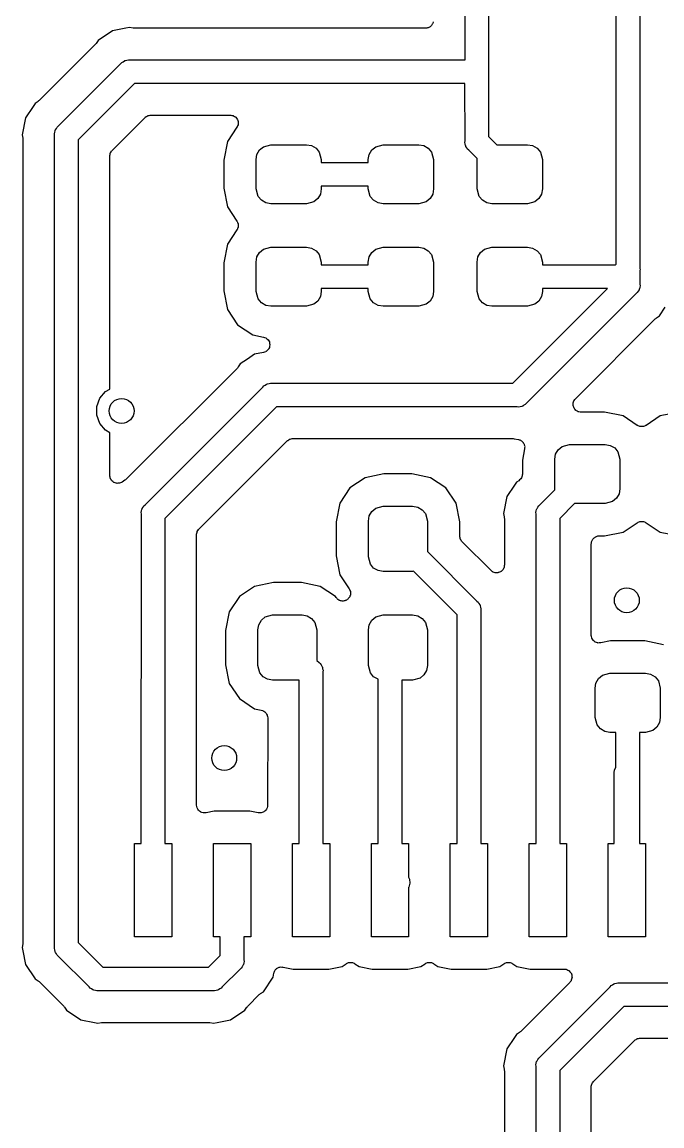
# Model space of a CAD drawing. Extents: x 121 to 245, y -148 to -51.
# Drawn here: x 220.52 to 230.82, y -86.19 to -68.42 of the extents above; entities that cross this region are included whole.
import ezdxf

# ---------------------------------------------------------------- set-up
doc = ezdxf.new("R2010")
doc.units = 0
doc.header["$MEASUREMENT"] = 0
doc.layers.add('BLACK', color=7, linetype='CONTINUOUS')

msp = doc.modelspace()

# ---------------------------------------------------------------- linework, layer by layer
at = {"layer": 'BLACK', "linetype": 'CONTINUOUS'}
for p, q in [((230.081, -72.3111), (230.082, -63.9547)), ((227.648, -69.0245), (227.647, -63.9862)), ((228.028, -63.9862), (228.028, -70.2581)), ((230.462, -64.0049), (230.462, -72.3817)), ((221.977, -68.557), (221.746, -68.7114)), ((222.193, -68.5141), (221.977, -68.557)), ((222.25, -68.5028), (222.193, -68.5141)), ((222.193, -68.5141), (222.193, -68.5141)), ((222.307, -68.5141), (222.25, -68.5028)), ((222.319, -68.5143), (222.307, -68.5141)), ((222.331, -68.5165), (222.319, -68.5143)), ((227.013, -68.5165), (222.331, -68.5165)), ((227.023, -68.5146), (227.013, -68.5165)), ((227.035, -68.5146), (227.023, -68.5146)), ((227.045, -68.5108), (227.035, -68.5146)), ((227.056, -68.5088), (227.045, -68.5108)), ((227.066, -68.5033), (227.056, -68.5088)), ((227.076, -68.4995), (227.066, -68.5033)), ((227.085, -68.4923), (227.076, -68.4995)), ((227.094, -68.4868), (227.085, -68.4923)), ((227.101, -68.4783), (227.094, -68.4868)), ((227.11, -68.4711), (227.101, -68.4783)), ((227.115, -68.4615), (227.11, -68.4711)), ((227.122, -68.453), (227.115, -68.4615)), ((227.126, -68.4426), (227.122, -68.453)), ((227.132, -68.4329), (227.126, -68.4426)), ((227.134, -68.422), (227.132, -68.4329)), ((227.138, -68.4116), (227.134, -68.422)), ((221.714, -68.7593), (221.706, -68.7684)), ((221.746, -68.7114), (221.714, -68.7593)), ((221.699, -68.7786), (220.798, -69.6796)), ((221.706, -68.7684), (221.699, -68.7786)), ((221.105, -70.0904), (222.109, -69.0862)), ((222.109, -69.0862), (222.126, -69.0668)), ((222.126, -69.0668), (222.148, -69.0542)), ((222.148, -69.0542), (222.168, -69.0397)), ((222.168, -69.0397), (222.176, -69.0375)), ((222.176, -69.0375), (222.184, -69.0332)), ((222.184, -69.0332), (222.209, -69.0288)), ((222.209, -69.0288), (222.233, -69.0223)), ((222.233, -69.0223), (222.258, -69.0245)), ((222.258, -69.0245), (227.648, -69.0245)), ((222.329, -69.4055), (221.424, -70.3099)), ((227.647, -69.4055), (222.329, -69.4055)), ((227.648, -70.3287), (227.647, -69.4055)), ((220.698, -69.7753), (220.576, -69.9585)), ((220.73, -69.7274), (220.698, -69.7753)), ((220.698, -69.7753), (220.698, -69.7753)), ((220.778, -69.6954), (220.73, -69.7274)), ((220.787, -69.6868), (220.778, -69.6954)), ((220.798, -69.6796), (220.787, -69.6868)), ((220.576, -69.9585), (220.522, -70.231)), ((221.97, -70.4831), (222.502, -69.9507)), ((222.502, -69.9507), (222.507, -69.9475)), ((222.507, -69.9475), (222.51, -69.9432)), ((222.51, -69.9432), (222.525, -69.9349)), ((222.525, -69.9349), (222.538, -69.9254)), ((222.538, -69.9254), (222.544, -69.924)), ((222.544, -69.924), (222.548, -69.9212)), ((222.548, -69.9212), (222.565, -69.9183)), ((222.565, -69.9183), (222.581, -69.914)), ((222.581, -69.914), (222.586, -69.9145)), ((222.586, -69.9145), (222.592, -69.9135)), ((222.592, -69.9135), (223.873, -69.9135)), ((223.873, -69.9135), (223.877, -69.9142)), ((223.877, -69.9142), (223.881, -69.9138)), ((223.881, -69.9138), (223.898, -69.918)), ((223.898, -69.918), (223.916, -69.9212)), ((223.916, -69.9212), (223.92, -69.9233)), ((223.92, -69.9233), (223.924, -69.9243)), ((223.924, -69.9243), (223.939, -69.9342)), ((223.939, -69.9342), (223.954, -69.9432)), ((223.954, -69.9432), (223.957, -69.9464)), ((223.957, -69.9464), (223.96, -69.9488)), ((223.96, -69.9488), (223.971, -69.9632)), ((223.971, -69.9632), (223.983, -69.977)), ((223.983, -69.977), (223.984, -69.9809)), ((223.984, -69.9809), (223.986, -69.9843)), ((223.986, -69.9843), (223.991, -70.0016)), ((223.991, -70.0016), (223.998, -70.0184)), ((221.048, -70.1897), (221.052, -70.1648)), ((221.052, -70.1648), (221.056, -70.1575)), ((221.056, -70.1575), (221.059, -70.1492)), ((221.059, -70.1492), (221.073, -70.1285)), ((221.073, -70.1285), (221.086, -70.1067)), ((221.086, -70.1067), (221.105, -70.0904)), ((223.978, -70.1111), (223.826, -70.3394)), ((223.98, -70.1072), (223.978, -70.1111)), ((223.983, -70.104), (223.98, -70.1072)), ((223.989, -70.0871), (223.983, -70.104)), ((223.996, -70.0707), (223.989, -70.0871)), ((223.998, -70.0626), (223.996, -70.0665)), ((223.996, -70.0665), (223.996, -70.0707)), ((223.998, -70.0184), (223.998, -70.0226)), ((223.998, -70.0226), (223.999, -70.0267)), ((223.999, -70.0267), (223.998, -70.0446)), ((223.998, -70.0446), (223.998, -70.0626)), ((220.522, -70.231), (220.533, -70.2875)), ((220.533, -70.2875), (220.533, -70.3)), ((220.533, -70.3), (220.536, -70.3123)), ((220.536, -70.3123), (220.535, -83.2307)), ((221.041, -70.2141), (221.048, -70.1897)), ((221.044, -70.2393), (221.041, -70.2141)), ((221.043, -83.3037), (221.044, -70.2393)), ((221.424, -70.3099), (221.424, -83.2331)), ((223.826, -70.3394), (223.766, -70.641)), ((227.645, -70.3539), (227.648, -70.3287)), ((227.652, -70.3783), (227.645, -70.3539)), ((228.028, -70.2581), (228.161, -70.391)), ((221.937, -70.5458), (221.94, -70.5295)), ((221.94, -70.5295), (221.943, -70.5247)), ((221.943, -70.5247), (221.944, -70.5193)), ((221.944, -70.5193), (221.954, -70.5057)), ((221.954, -70.5057), (221.962, -70.4913)), ((221.962, -70.4913), (221.966, -70.4877)), ((221.966, -70.4877), (221.97, -70.4831)), ((224.3, -70.5473), (224.342, -70.4758)), ((224.342, -70.4758), (224.405, -70.4228)), ((224.405, -70.4228), (224.523, -70.391)), ((224.523, -70.391), (225.099, -70.391)), ((225.099, -70.391), (225.18, -70.4053)), ((225.18, -70.4053), (225.251, -70.4466)), ((225.251, -70.4466), (225.304, -70.5097)), ((225.304, -70.5097), (225.336, -70.6285)), ((226.106, -70.5473), (226.148, -70.4758)), ((226.148, -70.4758), (226.211, -70.4228)), ((226.211, -70.4228), (226.329, -70.391)), ((226.329, -70.391), (226.904, -70.391)), ((226.904, -70.391), (226.986, -70.4053)), ((226.986, -70.4053), (227.057, -70.4466)), ((227.057, -70.4466), (227.11, -70.5097)), ((227.11, -70.5097), (227.142, -70.6285)), ((227.656, -70.4032), (227.652, -70.3783)), ((227.66, -70.4105), (227.656, -70.4032)), ((227.663, -70.4188), (227.66, -70.4105)), ((227.677, -70.4395), (227.663, -70.4188)), ((227.69, -70.4613), (227.677, -70.4395)), ((227.709, -70.4776), (227.69, -70.4613)), ((227.845, -70.6131), (227.709, -70.4776)), ((228.161, -70.391), (228.654, -70.391)), ((228.654, -70.391), (228.736, -70.4053)), ((228.736, -70.4053), (228.807, -70.4466)), ((228.807, -70.4466), (228.86, -70.5097)), ((228.86, -70.5097), (228.892, -70.6285)), ((221.932, -70.5729), (221.933, -70.5674)), ((221.932, -74.3241), (221.932, -70.5729)), ((221.933, -70.5619), (221.937, -70.5458)), ((221.933, -70.5674), (221.933, -70.5619)), ((223.766, -70.641), (223.766, -71.091)), ((224.286, -70.6285), (224.3, -70.5473)), ((224.286, -71.1035), (224.286, -70.6285)), ((225.336, -70.6285), (225.336, -70.6755)), ((225.336, -70.6755), (226.092, -70.6755)), ((226.092, -70.6285), (226.106, -70.5473)), ((226.092, -70.6755), (226.092, -70.6285)), ((227.142, -70.6285), (227.142, -71.1035)), ((227.842, -70.6285), (227.845, -70.6131)), ((227.842, -71.1035), (227.842, -70.6285)), ((228.892, -70.6285), (228.892, -71.1035)), ((226.092, -71.0565), (225.336, -71.0565)), ((225.336, -71.0565), (225.336, -71.1035)), ((226.092, -71.1035), (226.092, -71.0565)), ((223.766, -71.091), (223.826, -71.3926)), ((224.318, -71.2223), (224.286, -71.1035)), ((224.371, -71.2854), (224.318, -71.2223)), ((225.322, -71.1847), (225.28, -71.2562)), ((225.336, -71.1035), (225.322, -71.1847)), ((226.124, -71.2223), (226.092, -71.1035)), ((226.177, -71.2854), (226.124, -71.2223)), ((227.128, -71.1847), (227.086, -71.2562)), ((227.142, -71.1035), (227.128, -71.1847)), ((227.874, -71.2223), (227.842, -71.1035)), ((227.927, -71.2854), (227.874, -71.2223)), ((228.878, -71.1847), (228.836, -71.2562)), ((228.892, -71.1035), (228.878, -71.1847)), ((223.826, -71.3926), (223.978, -71.6209)), ((224.442, -71.3267), (224.371, -71.2854)), ((224.523, -71.341), (224.442, -71.3267)), ((225.099, -71.341), (224.523, -71.341)), ((225.217, -71.3092), (225.099, -71.341)), ((225.28, -71.2562), (225.217, -71.3092)), ((226.248, -71.3267), (226.177, -71.2854)), ((226.329, -71.341), (226.248, -71.3267)), ((226.904, -71.341), (226.329, -71.341)), ((227.023, -71.3092), (226.904, -71.341)), ((227.086, -71.2562), (227.023, -71.3092)), ((227.998, -71.3267), (227.927, -71.2854)), ((228.079, -71.341), (227.998, -71.3267)), ((228.654, -71.341), (228.079, -71.341)), ((228.773, -71.3092), (228.654, -71.341)), ((228.836, -71.2562), (228.773, -71.3092)), ((223.978, -71.7621), (223.826, -71.9904)), ((223.978, -71.6209), (223.981, -71.6286)), ((223.981, -71.7544), (223.978, -71.7621)), ((223.981, -71.6286), (223.986, -71.6353)), ((223.986, -71.7477), (223.981, -71.7544)), ((223.986, -71.6353), (223.99, -71.6486)), ((223.99, -71.7344), (223.986, -71.7477)), ((223.99, -71.6486), (223.996, -71.6613)), ((223.996, -71.7217), (223.99, -71.7344)), ((223.996, -71.6613), (223.996, -71.6697)), ((223.996, -71.6697), (223.999, -71.6777)), ((223.999, -71.7053), (223.996, -71.7133)), ((223.996, -71.7133), (223.996, -71.7217)), ((223.999, -71.6777), (223.998, -71.6915)), ((223.998, -71.6915), (223.999, -71.7053)), ((223.826, -71.9904), (223.766, -72.292)), ((224.3, -72.1983), (224.342, -72.1268)), ((224.342, -72.1268), (224.405, -72.0738)), ((224.405, -72.0738), (224.523, -72.042)), ((224.523, -72.042), (225.099, -72.042)), ((225.099, -72.042), (225.18, -72.0563)), ((225.18, -72.0563), (225.251, -72.0976)), ((225.251, -72.0976), (225.304, -72.1607)), ((226.106, -72.1983), (226.148, -72.1268)), ((226.148, -72.1268), (226.211, -72.0738)), ((226.211, -72.0738), (226.329, -72.042)), ((226.329, -72.042), (226.904, -72.042)), ((226.904, -72.042), (226.986, -72.0563)), ((226.986, -72.0563), (227.057, -72.0976)), ((227.057, -72.0976), (227.11, -72.1607)), ((227.856, -72.1983), (227.898, -72.1268)), ((227.898, -72.1268), (227.961, -72.0738)), ((227.961, -72.0738), (228.079, -72.042)), ((228.079, -72.042), (228.654, -72.042)), ((228.654, -72.042), (228.736, -72.0563)), ((228.736, -72.0563), (228.807, -72.0976)), ((228.807, -72.0976), (228.86, -72.1607)), ((223.766, -72.292), (223.766, -72.742)), ((224.286, -72.2795), (224.3, -72.1983)), ((224.286, -72.7545), (224.286, -72.2795)), ((225.304, -72.1607), (225.336, -72.2795)), ((225.336, -72.2795), (225.336, -72.3265)), ((226.092, -72.2795), (226.106, -72.1983)), ((226.092, -72.3265), (226.092, -72.2795)), ((227.11, -72.1607), (227.142, -72.2795)), ((227.142, -72.2795), (227.142, -72.7545)), ((227.842, -72.2795), (227.856, -72.1983)), ((227.842, -72.7545), (227.842, -72.2795)), ((228.86, -72.1607), (228.892, -72.2795)), ((228.892, -72.2795), (228.892, -72.3265)), ((230.066, -72.3265), (230.081, -72.3111)), ((225.336, -72.3265), (226.092, -72.3265)), ((228.892, -72.3265), (230.066, -72.3265)), ((230.462, -72.3817), (230.465, -72.4069)), ((230.465, -72.4069), (230.462, -72.4151)), ((230.462, -72.4151), (230.462, -72.6357)), ((230.465, -72.6609), (230.458, -72.6853)), ((230.462, -72.6357), (230.465, -72.6609)), ((223.766, -72.742), (223.826, -73.0436)), ((224.318, -72.8732), (224.286, -72.7545)), ((225.322, -72.8357), (225.28, -72.9072)), ((225.336, -72.7545), (225.322, -72.8357)), ((226.092, -72.7075), (225.336, -72.7075)), ((225.336, -72.7075), (225.336, -72.7545)), ((226.092, -72.7545), (226.092, -72.7075)), ((226.124, -72.8732), (226.092, -72.7545)), ((227.128, -72.8357), (227.086, -72.9072)), ((227.142, -72.7545), (227.128, -72.8357)), ((227.874, -72.8732), (227.842, -72.7545)), ((228.415, -74.2315), (229.939, -72.7075)), ((230.401, -72.7846), (228.635, -74.5508)), ((228.878, -72.8357), (228.836, -72.9072)), ((228.892, -72.7545), (228.878, -72.8357)), ((229.939, -72.7075), (228.892, -72.7075)), ((228.892, -72.7075), (228.892, -72.7545)), ((230.42, -72.7683), (230.401, -72.7846)), ((230.433, -72.7464), (230.42, -72.7683)), ((230.447, -72.7257), (230.433, -72.7464)), ((230.45, -72.7175), (230.447, -72.7257)), ((230.454, -72.7102), (230.45, -72.7175)), ((230.458, -72.6853), (230.454, -72.7102)), ((224.371, -72.9364), (224.318, -72.8732)), ((224.442, -72.9777), (224.371, -72.9364)), ((224.523, -72.992), (224.442, -72.9777)), ((225.099, -72.992), (224.523, -72.992)), ((225.217, -72.9602), (225.099, -72.992)), ((225.28, -72.9072), (225.217, -72.9602)), ((226.177, -72.9364), (226.124, -72.8732)), ((226.248, -72.9777), (226.177, -72.9364)), ((226.329, -72.992), (226.248, -72.9777)), ((226.904, -72.992), (226.329, -72.992)), ((227.023, -72.9602), (226.904, -72.992)), ((227.086, -72.9072), (227.023, -72.9602)), ((227.927, -72.9364), (227.874, -72.8732)), ((227.998, -72.9777), (227.927, -72.9364)), ((228.079, -72.992), (227.998, -72.9777)), ((228.654, -72.992), (228.079, -72.992)), ((228.773, -72.9602), (228.654, -72.992)), ((228.836, -72.9072), (228.773, -72.9602)), ((230.776, -73.1476), (230.869, -73.008)), ((223.826, -73.0436), (223.989, -73.2887)), ((229.424, -74.4798), (230.708, -73.1954)), ((230.708, -73.1954), (230.719, -73.1882)), ((230.719, -73.1882), (230.728, -73.1796)), ((230.728, -73.1796), (230.776, -73.1476)), ((223.989, -73.2887), (224.234, -73.4524)), ((224.234, -73.4524), (224.406, -73.4866)), ((224.406, -73.4866), (224.424, -73.4936)), ((224.424, -73.4936), (224.442, -73.4998)), ((224.442, -73.4998), (224.444, -73.5015)), ((224.444, -73.5015), (224.447, -73.5026)), ((224.447, -73.5026), (224.462, -73.5153)), ((224.462, -73.5153), (224.477, -73.5274)), ((224.477, -73.5274), (224.478, -73.5298)), ((224.478, -73.5298), (224.48, -73.5316)), ((224.48, -73.5316), (224.489, -73.5486)), ((224.489, -73.5486), (224.5, -73.5651)), ((224.406, -73.7357), (224.263, -73.764)), ((224.424, -73.7287), (224.406, -73.7357)), ((224.442, -73.7225), (224.424, -73.7287)), ((224.444, -73.7207), (224.442, -73.7225)), ((224.447, -73.7197), (224.444, -73.7207)), ((224.462, -73.7069), (224.447, -73.7197)), ((224.477, -73.6949), (224.462, -73.7069)), ((224.478, -73.6925), (224.477, -73.6949)), ((224.48, -73.6906), (224.478, -73.6925)), ((224.49, -73.6737), (224.48, -73.6906)), ((224.5, -73.6572), (224.49, -73.6737)), ((224.5, -73.5651), (224.5, -73.5678)), ((224.5, -73.5678), (224.501, -73.5703)), ((224.501, -73.6519), (224.5, -73.6544)), ((224.5, -73.6544), (224.5, -73.6572)), ((224.501, -73.5703), (224.504, -73.5894)), ((224.504, -73.6329), (224.501, -73.6519)), ((224.504, -73.5894), (224.508, -73.6084)), ((224.508, -73.6139), (224.504, -73.6329)), ((224.508, -73.6084), (224.508, -73.6111)), ((224.508, -73.6111), (224.508, -73.6139)), ((224.148, -73.841), (224.032, -73.9184)), ((224.263, -73.764), (224.148, -73.841)), ((224.148, -73.841), (224.148, -73.841)), ((223.985, -73.9856), (222.195, -75.7756)), ((223.992, -73.9754), (223.985, -73.9856)), ((224, -73.9663), (223.992, -73.9754)), ((224.032, -73.9184), (224, -73.9663)), ((224.412, -74.2738), (224.434, -74.2612)), ((224.434, -74.2612), (224.454, -74.2467)), ((224.454, -74.2467), (224.462, -74.2445)), ((224.462, -74.2445), (224.47, -74.2402)), ((224.47, -74.2402), (224.495, -74.2358)), ((224.495, -74.2358), (224.519, -74.2293)), ((224.519, -74.2293), (224.544, -74.2315)), ((224.544, -74.2315), (228.415, -74.2315)), ((221.771, -74.4729), (221.862, -74.3649)), ((221.862, -74.3649), (221.932, -74.3241)), ((222.502, -76.1864), (224.395, -74.2932)), ((224.395, -74.2932), (224.412, -74.2738)), ((221.723, -74.6055), (221.771, -74.4729)), ((221.723, -74.7465), (221.723, -74.6055)), ((224.615, -74.6125), (222.821, -76.4059)), ((228.486, -74.6125), (224.615, -74.6125)), ((228.511, -74.6147), (228.486, -74.6125)), ((228.535, -74.6082), (228.511, -74.6147)), ((228.56, -74.6038), (228.535, -74.6082)), ((228.568, -74.5995), (228.56, -74.6038)), ((228.576, -74.5973), (228.568, -74.5995)), ((228.596, -74.5828), (228.576, -74.5973)), ((228.618, -74.5702), (228.596, -74.5828)), ((228.635, -74.5508), (228.618, -74.5702)), ((229.387, -74.5585), (229.389, -74.5531)), ((229.389, -74.575), (229.387, -74.5585)), ((229.389, -74.5475), (229.394, -74.5319)), ((229.389, -74.5531), (229.389, -74.5475)), ((229.389, -74.5916), (229.389, -74.575)), ((229.391, -74.5969), (229.389, -74.5916)), ((229.391, -74.6024), (229.391, -74.5969)), ((229.398, -74.6175), (229.391, -74.6024)), ((229.394, -74.5319), (229.399, -74.5159)), ((229.404, -74.6331), (229.398, -74.6175)), ((229.399, -74.5159), (229.402, -74.5113)), ((229.402, -74.5113), (229.404, -74.5061)), ((229.404, -74.5061), (229.415, -74.4934)), ((229.415, -74.4934), (229.424, -74.4798)), ((221.771, -74.8791), (221.723, -74.7465)), ((229.407, -74.6373), (229.404, -74.6331)), ((229.41, -74.6424), (229.407, -74.6373)), ((229.422, -74.6541), (229.41, -74.6424)), ((229.432, -74.6668), (229.422, -74.6541)), ((229.437, -74.6696), (229.432, -74.6668)), ((229.441, -74.6736), (229.437, -74.6696)), ((229.456, -74.6806), (229.441, -74.6736)), ((229.47, -74.6889), (229.456, -74.6806)), ((229.476, -74.6899), (229.47, -74.6889)), ((229.481, -74.6922), (229.476, -74.6899)), ((229.498, -74.6937), (229.481, -74.6922)), ((229.514, -74.6966), (229.498, -74.6937)), ((229.891, -74.6966), (229.514, -74.6966)), ((230.193, -74.7566), (229.891, -74.6966)), ((230.42, -74.9088), (230.193, -74.7566)), ((230.789, -74.7566), (230.562, -74.9088)), ((231.091, -74.6966), (230.789, -74.7566)), ((221.862, -74.9871), (221.771, -74.8791)), ((230.428, -74.9122), (230.42, -74.9088)), ((230.435, -74.9171), (230.428, -74.9122)), ((230.448, -74.921), (230.435, -74.9171)), ((230.461, -74.9266), (230.448, -74.921)), ((230.469, -74.9271), (230.461, -74.9266)), ((230.477, -74.9294), (230.469, -74.9271)), ((230.491, -74.9285), (230.477, -74.9294)), ((230.505, -74.9294), (230.491, -74.9285)), ((230.513, -74.9271), (230.505, -74.9294)), ((230.521, -74.9266), (230.513, -74.9271)), ((230.534, -74.921), (230.521, -74.9266)), ((230.547, -74.9171), (230.534, -74.921)), ((230.554, -74.9122), (230.547, -74.9171)), ((230.562, -74.9088), (230.554, -74.9122)), ((221.932, -75.0279), (221.862, -74.9871)), ((221.932, -75.716), (221.932, -75.0279)), ((223.367, -76.5791), (224.788, -75.1577)), ((224.788, -75.1577), (224.793, -75.1545)), ((224.793, -75.1545), (224.796, -75.1502)), ((224.796, -75.1502), (224.811, -75.1419)), ((224.811, -75.1419), (224.824, -75.1324)), ((224.824, -75.1324), (224.83, -75.131)), ((224.83, -75.131), (224.834, -75.1282)), ((224.834, -75.1282), (224.851, -75.1253)), ((224.851, -75.1253), (224.867, -75.121)), ((224.867, -75.121), (224.872, -75.1215)), ((224.872, -75.1215), (224.878, -75.1205)), ((224.878, -75.1205), (228.413, -75.1205)), ((228.413, -75.1205), (228.425, -75.1227)), ((228.425, -75.1227), (228.437, -75.1229)), ((228.437, -75.1229), (228.507, -75.1367)), ((228.507, -75.1367), (228.517, -75.1408)), ((228.517, -75.1408), (228.528, -75.1429)), ((228.528, -75.1429), (228.538, -75.1487)), ((228.538, -75.1487), (228.548, -75.1527)), ((228.548, -75.1527), (228.556, -75.16)), ((228.556, -75.16), (228.566, -75.1658)), ((228.566, -75.1658), (228.573, -75.1745)), ((228.607, -75.2861), (228.571, -75.467)), ((228.573, -75.1745), (228.581, -75.1818)), ((228.581, -75.1818), (228.586, -75.1915)), ((228.586, -75.1915), (228.593, -75.2002)), ((228.593, -75.2002), (228.597, -75.2107)), ((228.597, -75.2107), (228.602, -75.2205)), ((228.602, -75.2205), (228.604, -75.2314)), ((228.604, -75.2314), (228.608, -75.242)), ((228.608, -75.242), (228.607, -75.2531)), ((228.607, -75.2531), (228.609, -75.2641)), ((228.609, -75.2641), (228.607, -75.275)), ((228.607, -75.275), (228.607, -75.2861)), ((229.105, -75.3733), (229.147, -75.3018)), ((229.147, -75.3018), (229.21, -75.2488)), ((229.21, -75.2488), (229.328, -75.217)), ((229.328, -75.217), (229.903, -75.217)), ((229.903, -75.217), (229.985, -75.2313)), ((229.985, -75.2313), (230.056, -75.2726)), ((230.056, -75.2726), (230.109, -75.3357)), ((230.109, -75.3357), (230.141, -75.4545)), ((228.571, -75.467), (228.571, -75.6933)), ((229.091, -75.4545), (229.105, -75.3733)), ((229.091, -75.9295), (229.091, -75.4545)), ((230.141, -75.4545), (230.141, -75.9295)), ((226.343, -75.6906), (226.041, -75.7506)), ((226.793, -75.6906), (226.343, -75.6906)), ((227.095, -75.7506), (226.793, -75.6906)), ((228.571, -75.6933), (228.567, -75.711)), ((221.933, -75.7202), (221.932, -75.716)), ((221.933, -75.7244), (221.933, -75.7202)), ((221.937, -75.7418), (221.933, -75.7244)), ((221.94, -75.7595), (221.937, -75.7418)), ((221.942, -75.7631), (221.94, -75.7595)), ((221.943, -75.7672), (221.942, -75.7631)), ((221.953, -75.7821), (221.943, -75.7672)), ((221.962, -75.7977), (221.953, -75.7821)), ((221.965, -75.8004), (221.962, -75.7977)), ((221.968, -75.8039), (221.965, -75.8004)), ((221.982, -75.8145), (221.968, -75.8039)), ((221.996, -75.826), (221.982, -75.8145)), ((222, -75.8275), (221.996, -75.826)), ((222.003, -75.8299), (222, -75.8275)), ((222.021, -75.835), (222.003, -75.8299)), ((222.037, -75.8411), (222.021, -75.835)), ((222.042, -75.8411), (222.037, -75.8411)), ((222.046, -75.8423), (222.042, -75.8411)), ((222.064, -75.8411), (222.046, -75.8423)), ((222.082, -75.8411), (222.064, -75.8411)), ((222.085, -75.8397), (222.082, -75.8411)), ((222.09, -75.8394), (222.085, -75.8397)), ((222.106, -75.8322), (222.09, -75.8394)), ((222.123, -75.826), (222.106, -75.8322)), ((222.126, -75.8233), (222.123, -75.826)), ((222.13, -75.8216), (222.126, -75.8233)), ((222.175, -75.7914), (222.13, -75.8216)), ((222.184, -75.7828), (222.175, -75.7914)), ((222.195, -75.7756), (222.184, -75.7828)), ((226.041, -75.7506), (225.796, -75.9143)), ((227.34, -75.9143), (227.095, -75.7506)), ((228.445, -75.8713), (228.323, -76.0545)), ((228.477, -75.8234), (228.445, -75.8713)), ((228.445, -75.8713), (228.445, -75.8713)), ((228.514, -75.7989), (228.477, -75.8234)), ((228.527, -75.7865), (228.514, -75.7989)), ((228.541, -75.7749), (228.527, -75.7865)), ((228.543, -75.7713), (228.541, -75.7749)), ((228.546, -75.7684), (228.543, -75.7713)), ((228.554, -75.7523), (228.546, -75.7684)), ((228.563, -75.7367), (228.554, -75.7523)), ((228.564, -75.7326), (228.563, -75.7367)), ((228.565, -75.7288), (228.564, -75.7326)), ((228.567, -75.711), (228.565, -75.7288)), ((225.796, -75.9143), (225.633, -76.1594)), ((227.503, -76.1594), (227.34, -75.9143)), ((228.852, -76.1864), (229.095, -75.9438)), ((229.095, -75.9438), (229.091, -75.9295)), ((230.127, -76.0107), (230.085, -76.0822)), ((230.141, -75.9295), (230.127, -76.0107)), ((222.456, -76.2452), (222.47, -76.2245)), ((222.47, -76.2245), (222.483, -76.2027)), ((222.483, -76.2027), (222.502, -76.1864)), ((225.633, -76.1594), (225.573, -76.461)), ((226.212, -76.2428), (226.331, -76.211)), ((226.331, -76.211), (226.805, -76.211)), ((226.805, -76.211), (226.887, -76.2253)), ((226.887, -76.2253), (226.958, -76.2666)), ((227.563, -76.461), (227.503, -76.1594)), ((228.323, -76.0545), (228.269, -76.327)), ((228.806, -76.2452), (228.82, -76.2245)), ((228.82, -76.2245), (228.833, -76.2027)), ((228.833, -76.2027), (228.852, -76.1864)), ((229.41, -76.167), (229.171, -76.4059)), ((229.903, -76.167), (229.41, -76.167)), ((230.022, -76.1352), (229.903, -76.167)), ((230.085, -76.0822), (230.022, -76.1352)), ((222.438, -76.3101), (222.445, -76.2857)), ((222.441, -76.3353), (222.438, -76.3101)), ((222.44, -81.64), (222.441, -76.3353)), ((222.445, -76.2857), (222.449, -76.2608)), ((222.449, -76.2608), (222.453, -76.2535)), ((222.453, -76.2535), (222.456, -76.2452)), ((226.093, -76.4485), (226.107, -76.3673)), ((226.107, -76.3673), (226.149, -76.2958)), ((226.149, -76.2958), (226.212, -76.2428)), ((226.958, -76.2666), (227.011, -76.3297)), ((227.011, -76.3297), (227.043, -76.4485)), ((228.269, -76.327), (228.28, -76.3835)), ((228.28, -76.3835), (228.28, -76.396)), ((228.28, -76.396), (228.283, -76.4083)), ((228.788, -76.3101), (228.795, -76.2857)), ((228.791, -76.3353), (228.788, -76.3101)), ((228.79, -81.64), (228.791, -76.3353)), ((228.795, -76.2857), (228.799, -76.2608)), ((228.799, -76.2608), (228.803, -76.2535)), ((228.803, -76.2535), (228.806, -76.2452)), ((222.821, -76.4059), (222.821, -81.64)), ((223.363, -76.5837), (223.367, -76.5791)), ((225.573, -76.461), (225.573, -77.011)), ((226.093, -77.0235), (226.093, -76.4485)), ((227.043, -76.4485), (227.043, -76.9416)), ((227.563, -76.691), (227.563, -76.461)), ((228.283, -76.4083), (228.283, -77.1561)), ((229.171, -76.4059), (229.171, -81.64)), ((230.193, -76.6274), (230.42, -76.4752)), ((230.42, -76.4752), (230.428, -76.4718)), ((230.428, -76.4718), (230.435, -76.4669)), ((230.435, -76.4669), (230.448, -76.463)), ((230.448, -76.463), (230.461, -76.4574)), ((230.461, -76.4574), (230.469, -76.4569)), ((230.469, -76.4569), (230.477, -76.4546)), ((230.477, -76.4546), (230.491, -76.4555)), ((230.491, -76.4555), (230.505, -76.4546)), ((230.505, -76.4546), (230.513, -76.4569)), ((230.513, -76.4569), (230.521, -76.4574)), ((230.521, -76.4574), (230.534, -76.463)), ((230.534, -76.463), (230.547, -76.4669)), ((230.547, -76.4669), (230.554, -76.4718)), ((230.554, -76.4718), (230.562, -76.4752)), ((230.562, -76.4752), (230.789, -76.6274)), ((223.329, -76.6689), (223.33, -76.6634)), ((223.329, -81.0213), (223.329, -76.6689)), ((223.33, -76.6579), (223.334, -76.6418)), ((223.33, -76.6634), (223.33, -76.6579)), ((223.334, -76.6418), (223.337, -76.6255)), ((223.337, -76.6255), (223.34, -76.6207)), ((223.34, -76.6207), (223.341, -76.6153)), ((223.341, -76.6153), (223.351, -76.6017)), ((223.351, -76.6017), (223.359, -76.5873)), ((223.359, -76.5873), (223.363, -76.5837)), ((227.564, -76.6965), (227.563, -76.691)), ((227.564, -76.7021), (227.564, -76.6965)), ((227.568, -76.7181), (227.564, -76.7021)), ((227.571, -76.7344), (227.568, -76.7181)), ((227.574, -76.7393), (227.571, -76.7344)), ((227.575, -76.7447), (227.574, -76.7393)), ((227.585, -76.7583), (227.575, -76.7447)), ((227.593, -76.7726), (227.585, -76.7583)), ((229.693, -76.7614), (229.697, -76.7509)), ((229.697, -76.7509), (229.704, -76.7424)), ((229.704, -76.7424), (229.709, -76.7328)), ((229.709, -76.7328), (229.718, -76.7257)), ((229.718, -76.7257), (229.725, -76.7172)), ((229.725, -76.7172), (229.734, -76.7116)), ((229.734, -76.7116), (229.743, -76.7045)), ((229.743, -76.7045), (229.753, -76.7007)), ((229.753, -76.7007), (229.763, -76.6951)), ((229.763, -76.6951), (229.774, -76.6932)), ((229.774, -76.6932), (229.784, -76.6894)), ((229.784, -76.6894), (229.796, -76.6894)), ((229.796, -76.6894), (229.806, -76.6874)), ((229.806, -76.6874), (229.891, -76.6874)), ((229.891, -76.6874), (230.193, -76.6274)), ((230.789, -76.6274), (231.091, -76.6874)), ((227.597, -76.7762), (227.593, -76.7726)), ((227.601, -76.7808), (227.597, -76.7762)), ((228.066, -77.2459), (227.601, -76.7808)), ((229.679, -76.8144), (229.681, -76.8035)), ((229.679, -78.2866), (229.679, -76.8144)), ((229.681, -76.7924), (229.685, -76.7819)), ((229.681, -76.8035), (229.681, -76.7924)), ((229.685, -76.7819), (229.687, -76.771)), ((229.687, -76.771), (229.693, -76.7614)), ((225.573, -77.011), (225.633, -77.3126)), ((226.125, -77.1422), (226.093, -77.0235)), ((227.043, -76.9416), (227.84, -77.7384)), ((226.178, -77.2054), (226.125, -77.1422)), ((226.249, -77.2467), (226.178, -77.2054)), ((226.331, -77.261), (226.249, -77.2467)), ((226.805, -77.261), (226.331, -77.261)), ((226.82, -77.2572), (226.805, -77.261)), ((227.521, -77.9579), (226.82, -77.2572)), ((228.079, -77.2554), (228.066, -77.2459)), ((228.092, -77.2661), (228.079, -77.2554)), ((228.097, -77.268), (228.092, -77.2661)), ((228.102, -77.2712), (228.097, -77.268)), ((228.118, -77.2755), (228.102, -77.2712)), ((228.133, -77.2811), (228.118, -77.2755)), ((228.139, -77.2811), (228.133, -77.2811)), ((228.144, -77.2826), (228.139, -77.2811)), ((228.161, -77.2811), (228.144, -77.2826)), ((228.178, -77.2811), (228.161, -77.2811)), ((228.183, -77.2792), (228.178, -77.2811)), ((228.188, -77.2787), (228.183, -77.2792)), ((228.203, -77.2717), (228.188, -77.2787)), ((228.219, -77.2661), (228.203, -77.2717)), ((228.223, -77.2625), (228.219, -77.2661)), ((228.228, -77.2601), (228.223, -77.2625)), ((228.24, -77.2484), (228.228, -77.2601)), ((228.253, -77.2377), (228.24, -77.2484)), ((228.256, -77.2329), (228.253, -77.2377)), ((228.26, -77.2289), (228.256, -77.2329)), ((228.267, -77.2139), (228.26, -77.2289)), ((228.275, -77.1995), (228.267, -77.2139)), ((228.276, -77.194), (228.275, -77.1995)), ((228.278, -77.1889), (228.276, -77.194)), ((228.28, -77.1724), (228.278, -77.1889)), ((228.283, -77.1561), (228.28, -77.1724)), ((224.565, -77.4406), (224.263, -77.5006)), ((225.015, -77.4406), (224.565, -77.4406)), ((225.317, -77.5006), (225.015, -77.4406)), ((225.633, -77.3126), (225.785, -77.5404)), ((224.263, -77.5006), (224.018, -77.6643)), ((225.562, -77.6643), (225.317, -77.5006)), ((225.785, -77.5404), (225.788, -77.5481)), ((225.788, -77.5481), (225.793, -77.5548)), ((225.793, -77.5548), (225.797, -77.5681)), ((225.797, -77.5681), (225.803, -77.5808)), ((225.803, -77.6412), (225.797, -77.6538)), ((225.803, -77.5808), (225.803, -77.5891)), ((225.803, -77.5891), (225.805, -77.5971)), ((225.805, -77.6248), (225.803, -77.6328)), ((225.803, -77.6328), (225.803, -77.6412)), ((225.805, -77.5971), (225.805, -77.611)), ((225.805, -77.611), (225.805, -77.6248)), ((224.018, -77.6643), (223.855, -77.9094)), ((225.573, -77.6819), (225.562, -77.6643)), ((225.583, -77.6919), (225.573, -77.6819)), ((225.591, -77.7031), (225.583, -77.6919)), ((225.598, -77.7077), (225.591, -77.7031)), ((225.604, -77.7137), (225.598, -77.7077)), ((225.616, -77.7198), (225.604, -77.7137)), ((225.628, -77.7276), (225.616, -77.7198)), ((225.636, -77.7295), (225.628, -77.7276)), ((225.643, -77.7332), (225.636, -77.7295)), ((225.657, -77.7347), (225.643, -77.7332)), ((225.671, -77.738), (225.657, -77.7347)), ((225.679, -77.7371), (225.671, -77.738)), ((225.687, -77.738), (225.679, -77.7371)), ((225.701, -77.7347), (225.687, -77.738)), ((225.715, -77.7332), (225.701, -77.7347)), ((225.722, -77.7295), (225.715, -77.7332)), ((225.73, -77.7275), (225.722, -77.7295)), ((225.742, -77.7198), (225.73, -77.7275)), ((225.754, -77.7137), (225.742, -77.7198)), ((225.76, -77.7077), (225.754, -77.7137)), ((225.767, -77.703), (225.76, -77.7077)), ((225.775, -77.6918), (225.767, -77.703)), ((225.785, -77.6818), (225.775, -77.6918)), ((225.788, -77.674), (225.785, -77.6815)), ((225.785, -77.6815), (225.785, -77.6818)), ((225.793, -77.6675), (225.788, -77.674)), ((225.797, -77.6538), (225.793, -77.6672)), ((225.793, -77.6672), (225.793, -77.6674)), ((225.793, -77.6674), (225.793, -77.6675)), ((227.84, -77.7384), (227.859, -77.7547)), ((227.859, -77.7547), (227.872, -77.7765)), ((227.872, -77.7765), (227.886, -77.7972)), ((227.886, -77.7972), (227.889, -77.8055)), ((227.889, -77.8055), (227.893, -77.8128)), ((227.893, -77.8128), (227.897, -77.8377)), ((223.855, -77.9094), (223.795, -78.211)), ((224.371, -78.0458), (224.434, -77.9928)), ((224.434, -77.9928), (224.552, -77.961)), ((224.552, -77.961), (225.028, -77.961)), ((225.028, -77.961), (225.109, -77.9753)), ((225.109, -77.9753), (225.18, -78.0166)), ((226.149, -78.0458), (226.212, -77.9928)), ((226.212, -77.9928), (226.331, -77.961)), ((226.331, -77.961), (226.805, -77.961)), ((226.805, -77.961), (226.887, -77.9753)), ((226.887, -77.9753), (226.958, -78.0166)), ((227.52, -81.64), (227.521, -77.9579)), ((227.897, -77.8377), (227.904, -77.8621)), ((227.904, -77.8621), (227.901, -77.8873)), ((227.901, -77.8873), (227.901, -81.64)), ((224.315, -78.1985), (224.329, -78.1173)), ((224.329, -78.1173), (224.371, -78.0458)), ((225.18, -78.0166), (225.233, -78.0797)), ((225.233, -78.0797), (225.265, -78.1985)), ((226.093, -78.1985), (226.107, -78.1173)), ((226.107, -78.1173), (226.149, -78.0458)), ((226.958, -78.0166), (227.011, -78.0797)), ((227.011, -78.0797), (227.043, -78.1985)), ((223.795, -78.211), (223.795, -78.761)), ((224.315, -78.7735), (224.315, -78.1985)), ((225.265, -78.1985), (225.265, -78.6916)), ((226.093, -78.7735), (226.093, -78.1985)), ((227.043, -78.1985), (227.043, -78.7735)), ((229.68, -78.288), (229.679, -78.2866)), ((229.68, -78.2893), (229.68, -78.288)), ((229.684, -78.3096), (229.68, -78.2893)), ((229.687, -78.33), (229.684, -78.3096)), ((229.688, -78.3312), (229.687, -78.33)), ((229.688, -78.3326), (229.688, -78.3312)), ((229.699, -78.3503), (229.688, -78.3326)), ((229.709, -78.3682), (229.699, -78.3503)), ((229.71, -78.3691), (229.709, -78.3682)), ((229.711, -78.3703), (229.71, -78.3691)), ((229.727, -78.3833), (229.711, -78.3703)), ((229.743, -78.3966), (229.727, -78.3833)), ((229.744, -78.397), (229.743, -78.3966)), ((229.745, -78.3979), (229.744, -78.397)), ((229.765, -78.4046), (229.745, -78.3979)), ((229.784, -78.4116), (229.765, -78.4046)), ((229.786, -78.4116), (229.784, -78.4116)), ((229.787, -78.4121), (229.786, -78.4116)), ((229.808, -78.4116), (229.787, -78.4121)), ((229.829, -78.4116), (229.808, -78.4116)), ((229.83, -78.4112), (229.829, -78.4116)), ((229.831, -78.4111), (229.83, -78.4112)), ((229.99, -78.3796), (229.831, -78.4111)), ((230.54, -78.3796), (229.99, -78.3796)), ((230.842, -78.4396), (230.54, -78.3796)), ((225.265, -78.6916), (225.3, -78.7264)), ((223.795, -78.761), (223.855, -79.0626)), ((224.347, -78.8922), (224.315, -78.7735)), ((224.4, -78.9554), (224.347, -78.8922)), ((225.3, -78.7264), (225.319, -78.7427)), ((225.319, -78.7427), (225.332, -78.7645)), ((225.332, -78.7645), (225.346, -78.7852)), ((225.346, -78.7852), (225.349, -78.7935)), ((225.349, -78.7935), (225.353, -78.8008)), ((225.353, -78.8008), (225.357, -78.8257)), ((225.357, -78.8257), (225.364, -78.8501)), ((225.364, -78.8501), (225.361, -78.8753)), ((225.361, -78.8753), (225.361, -81.64)), ((226.125, -78.8922), (226.093, -78.7735)), ((226.178, -78.9554), (226.125, -78.8922)), ((227.029, -78.8547), (226.987, -78.9262)), ((227.043, -78.7735), (227.029, -78.8547)), ((223.855, -79.0626), (224.018, -79.3077)), ((224.471, -78.9967), (224.4, -78.9554)), ((224.552, -79.011), (224.471, -78.9967)), ((224.981, -79.011), (224.552, -79.011)), ((224.98, -81.64), (224.981, -79.011)), ((226.249, -78.9967), (226.178, -78.9554)), ((226.251, -78.9969), (226.249, -78.9967)), ((226.25, -81.64), (226.251, -78.9969)), ((226.805, -79.011), (226.631, -79.011)), ((226.631, -79.011), (226.631, -81.64)), ((226.924, -78.9792), (226.805, -79.011)), ((226.987, -78.9262), (226.924, -78.9792)), ((229.74, -79.1375), (229.754, -79.0563)), ((229.754, -79.0563), (229.796, -78.9848)), ((229.796, -78.9848), (229.859, -78.9318)), ((229.859, -78.9318), (229.977, -78.9)), ((229.977, -78.9), (230.552, -78.9)), ((230.552, -78.9), (230.634, -78.9143)), ((230.634, -78.9143), (230.705, -78.9556)), ((230.705, -78.9556), (230.758, -79.0187)), ((230.758, -79.0187), (230.79, -79.1375)), ((229.74, -79.6125), (229.74, -79.1375)), ((230.79, -79.1375), (230.79, -79.6125)), ((224.018, -79.3077), (224.263, -79.4714)), ((224.263, -79.4714), (224.37, -79.4927)), ((224.37, -79.4927), (224.39, -79.5002)), ((224.39, -79.5002), (224.409, -79.5073)), ((224.409, -79.5073), (224.41, -79.5082)), ((224.41, -79.5082), (224.411, -79.5087)), ((224.411, -79.5087), (224.427, -79.5223)), ((224.427, -79.5223), (224.443, -79.5356)), ((224.443, -79.5356), (224.443, -79.5368)), ((224.443, -79.5368), (224.445, -79.5378)), ((224.445, -79.5378), (224.454, -79.5559)), ((224.454, -79.5559), (224.465, -79.5738)), ((224.465, -79.5738), (224.465, -79.5752)), ((224.465, -79.5752), (224.466, -79.5764)), ((224.466, -79.5764), (224.469, -79.5969)), ((224.469, -79.5969), (224.473, -79.6173)), ((224.473, -79.6173), (224.472, -81.0213)), ((229.772, -79.7313), (229.74, -79.6125)), ((229.825, -79.7944), (229.772, -79.7313)), ((230.734, -79.7652), (230.671, -79.8182)), ((230.776, -79.6937), (230.734, -79.7652)), ((230.79, -79.6125), (230.776, -79.6937)), ((229.896, -79.8357), (229.825, -79.7944)), ((229.977, -79.85), (229.896, -79.8357)), ((230.075, -79.85), (229.977, -79.85)), ((230.075, -80.4185), (230.075, -79.85)), ((230.552, -79.85), (230.456, -79.85)), ((230.456, -79.85), (230.456, -81.64)), ((230.671, -79.8182), (230.552, -79.85)), ((230.046, -80.5013), (230.055, -80.4518)), ((230.055, -80.4518), (230.075, -80.4185)), ((230.047, -81.64), (230.046, -80.5013)), ((223.33, -81.0227), (223.329, -81.0213)), ((223.33, -81.0241), (223.33, -81.0227)), ((223.334, -81.0444), (223.33, -81.0241)), ((224.472, -81.0241), (224.468, -81.0444)), ((224.472, -81.0213), (224.472, -81.0227)), ((224.472, -81.0227), (224.472, -81.0241)), ((223.337, -81.0647), (223.334, -81.0444)), ((223.338, -81.066), (223.337, -81.0647)), ((223.338, -81.0673), (223.338, -81.066)), ((223.349, -81.085), (223.338, -81.0673)), ((223.359, -81.1029), (223.349, -81.085)), ((223.36, -81.1038), (223.359, -81.1029)), ((223.361, -81.105), (223.36, -81.1038)), ((223.377, -81.118), (223.361, -81.105)), ((223.393, -81.1313), (223.377, -81.118)), ((223.394, -81.1318), (223.393, -81.1313)), ((223.395, -81.1326), (223.394, -81.1318)), ((223.415, -81.1393), (223.395, -81.1326)), ((223.434, -81.1464), (223.415, -81.1393)), ((223.436, -81.1464), (223.434, -81.1464)), ((223.437, -81.1468), (223.436, -81.1464)), ((223.458, -81.1464), (223.437, -81.1468)), ((223.479, -81.1464), (223.458, -81.1464)), ((223.48, -81.1459), (223.479, -81.1464)), ((223.481, -81.1459), (223.48, -81.1459)), ((223.614, -81.1196), (223.481, -81.1459)), ((224.188, -81.1196), (223.614, -81.1196)), ((224.321, -81.1459), (224.188, -81.1196)), ((224.322, -81.1459), (224.321, -81.1459)), ((224.323, -81.1464), (224.322, -81.1459)), ((224.344, -81.1464), (224.323, -81.1464)), ((224.365, -81.1468), (224.344, -81.1464)), ((224.366, -81.1464), (224.365, -81.1468)), ((224.368, -81.1464), (224.366, -81.1464)), ((224.387, -81.1393), (224.368, -81.1464)), ((224.407, -81.1326), (224.387, -81.1393)), ((224.408, -81.1318), (224.407, -81.1326)), ((224.409, -81.1313), (224.408, -81.1318)), ((224.425, -81.118), (224.409, -81.1313)), ((224.441, -81.105), (224.425, -81.118)), ((224.442, -81.1038), (224.441, -81.105)), ((224.443, -81.1029), (224.442, -81.1038)), ((224.453, -81.085), (224.443, -81.1029)), ((224.464, -81.0673), (224.453, -81.085)), ((224.465, -81.0647), (224.464, -81.066)), ((224.464, -81.066), (224.464, -81.0673)), ((224.468, -81.0444), (224.465, -81.0647)), ((222.331, -83.14), (222.331, -81.64)), ((222.331, -81.64), (222.44, -81.64)), ((222.821, -81.64), (222.931, -81.64)), ((222.931, -81.64), (222.931, -83.14)), ((223.601, -83.14), (223.601, -81.64)), ((223.601, -81.64), (224.201, -81.64)), ((224.201, -81.64), (224.201, -83.14)), ((224.871, -83.14), (224.871, -81.64)), ((224.871, -81.64), (224.98, -81.64)), ((225.361, -81.64), (225.471, -81.64)), ((225.471, -81.64), (225.471, -83.14)), ((226.141, -83.14), (226.141, -81.64)), ((226.141, -81.64), (226.25, -81.64)), ((226.631, -81.64), (226.741, -81.64)), ((226.741, -81.64), (226.741, -82.1832)), ((227.411, -83.14), (227.411, -81.64)), ((227.411, -81.64), (227.52, -81.64)), ((227.901, -81.64), (228.011, -81.64)), ((228.011, -81.64), (228.011, -83.14)), ((228.681, -83.14), (228.681, -81.64)), ((228.681, -81.64), (228.79, -81.64)), ((229.171, -81.64), (229.281, -81.64)), ((229.281, -81.64), (229.281, -83.14)), ((229.951, -83.14), (229.951, -81.64)), ((229.951, -81.64), (230.047, -81.64)), ((230.456, -81.64), (230.551, -81.64)), ((230.551, -81.64), (230.551, -83.14)), ((226.741, -82.1832), (226.755, -82.2129)), ((226.755, -82.2129), (226.761, -82.2799)), ((226.743, -82.3448), (226.741, -82.3481)), ((226.741, -82.3481), (226.741, -83.14)), ((226.761, -82.2799), (226.743, -82.3448)), ((222.931, -83.14), (222.331, -83.14)), ((223.711, -83.14), (223.601, -83.14)), ((223.711, -83.4421), (223.711, -83.14)), ((224.201, -83.14), (224.091, -83.14)), ((224.091, -83.14), (224.091, -83.5127)), ((225.471, -83.14), (224.871, -83.14)), ((226.741, -83.14), (226.141, -83.14)), ((228.011, -83.14), (227.411, -83.14)), ((229.281, -83.14), (228.681, -83.14)), ((230.551, -83.14), (229.951, -83.14)), ((220.533, -83.2555), (220.522, -83.312)), ((220.522, -83.312), (220.533, -83.3685)), ((220.535, -83.2307), (220.533, -83.243)), ((220.533, -83.243), (220.533, -83.2555)), ((221.041, -83.3289), (221.043, -83.3037)), ((221.048, -83.3533), (221.041, -83.3289)), ((221.424, -83.2331), (221.821, -83.6295)), ((220.533, -83.3685), (220.533, -83.3685)), ((220.533, -83.3685), (220.576, -83.5845)), ((221.052, -83.3782), (221.048, -83.3533)), ((221.056, -83.3855), (221.052, -83.3782)), ((221.059, -83.3937), (221.056, -83.3855)), ((221.073, -83.4145), (221.059, -83.3937)), ((221.086, -83.4363), (221.073, -83.4145)), ((221.105, -83.4526), (221.086, -83.4363)), ((221.601, -83.9488), (221.105, -83.4526)), ((223.523, -83.6295), (223.711, -83.4421)), ((224.091, -83.5127), (224.094, -83.5379)), ((220.576, -83.5845), (220.73, -83.8156)), ((221.821, -83.6295), (223.523, -83.6295)), ((224.03, -83.6616), (223.743, -83.9488)), ((224.049, -83.6453), (224.03, -83.6616)), ((224.062, -83.6234), (224.049, -83.6453)), ((224.076, -83.6028), (224.062, -83.6234)), ((224.079, -83.5945), (224.076, -83.6028)), ((224.083, -83.5872), (224.079, -83.5945)), ((224.087, -83.5623), (224.083, -83.5872)), ((224.094, -83.5379), (224.087, -83.5623)), ((224.584, -83.6972), (224.588, -83.6869)), ((224.588, -83.6869), (224.595, -83.6785)), ((224.595, -83.6785), (224.601, -83.669)), ((224.601, -83.669), (224.61, -83.6621)), ((224.61, -83.6621), (224.617, -83.6537)), ((224.617, -83.6537), (224.627, -83.6484)), ((224.627, -83.6484), (224.635, -83.6414)), ((224.635, -83.6414), (224.646, -83.6378)), ((224.646, -83.6378), (224.656, -83.6325)), ((224.656, -83.6325), (224.667, -83.6308)), ((224.667, -83.6308), (224.677, -83.6272)), ((224.677, -83.6272), (224.688, -83.6275)), ((224.688, -83.6275), (224.699, -83.6258)), ((224.699, -83.6258), (224.71, -83.6279)), ((224.71, -83.6279), (224.721, -83.6282)), ((224.721, -83.6282), (224.884, -83.6604)), ((224.884, -83.6604), (225.458, -83.6604)), ((225.458, -83.6604), (225.669, -83.6185)), ((225.669, -83.6185), (225.735, -83.5743)), ((225.735, -83.5743), (225.743, -83.5709)), ((225.743, -83.5709), (225.75, -83.566)), ((225.75, -83.566), (225.763, -83.5621)), ((225.763, -83.5621), (225.776, -83.5565)), ((225.776, -83.5565), (225.784, -83.556)), ((225.784, -83.556), (225.792, -83.5536)), ((225.792, -83.5536), (225.806, -83.5545)), ((225.806, -83.5545), (225.82, -83.5536)), ((225.82, -83.5536), (225.828, -83.556)), ((225.828, -83.556), (225.836, -83.5565)), ((225.836, -83.5565), (225.849, -83.5621)), ((225.849, -83.5621), (225.862, -83.566)), ((225.862, -83.566), (225.869, -83.5709)), ((225.869, -83.5709), (225.877, -83.5743)), ((225.877, -83.5743), (225.943, -83.6185)), ((225.943, -83.6185), (226.154, -83.6604)), ((226.154, -83.6604), (226.728, -83.6604)), ((226.728, -83.6604), (226.939, -83.6185)), ((226.939, -83.6185), (227.005, -83.5743)), ((227.005, -83.5743), (227.013, -83.5709)), ((227.013, -83.5709), (227.02, -83.566)), ((227.02, -83.566), (227.033, -83.5621)), ((227.033, -83.5621), (227.046, -83.5565)), ((227.046, -83.5565), (227.054, -83.556)), ((227.054, -83.556), (227.062, -83.5536)), ((227.062, -83.5536), (227.076, -83.5545)), ((227.076, -83.5545), (227.09, -83.5536)), ((227.09, -83.5536), (227.098, -83.556)), ((227.098, -83.556), (227.106, -83.5565)), ((227.106, -83.5565), (227.119, -83.5621)), ((227.119, -83.5621), (227.132, -83.566)), ((227.132, -83.566), (227.139, -83.5709)), ((227.139, -83.5709), (227.147, -83.5743)), ((227.147, -83.5743), (227.213, -83.6185)), ((227.213, -83.6185), (227.424, -83.6604)), ((227.424, -83.6604), (227.998, -83.6604)), ((227.998, -83.6604), (228.209, -83.6185)), ((228.209, -83.6185), (228.275, -83.5743)), ((228.275, -83.5743), (228.283, -83.5709)), ((228.283, -83.5709), (228.29, -83.566)), ((228.29, -83.566), (228.303, -83.5621)), ((228.303, -83.5621), (228.316, -83.5565)), ((228.316, -83.5565), (228.324, -83.556)), ((228.324, -83.556), (228.332, -83.5536)), ((228.332, -83.5536), (228.346, -83.5545)), ((228.346, -83.5545), (228.36, -83.5536)), ((228.36, -83.5536), (228.368, -83.556)), ((228.368, -83.556), (228.376, -83.5565)), ((228.376, -83.5565), (228.389, -83.5621)), ((228.389, -83.5621), (228.402, -83.566)), ((228.402, -83.566), (228.409, -83.5709)), ((228.409, -83.5709), (228.417, -83.5743)), ((228.417, -83.5743), (228.483, -83.6185)), ((228.483, -83.6185), (228.694, -83.6604)), ((228.694, -83.6604), (229.243, -83.6604)), ((229.243, -83.6604), (229.259, -83.6633)), ((229.259, -83.6633), (229.276, -83.6648)), ((229.276, -83.6648), (229.281, -83.6671)), ((229.281, -83.6671), (229.287, -83.6681)), ((229.287, -83.6681), (229.301, -83.6764)), ((229.301, -83.6764), (229.316, -83.6834)), ((229.316, -83.6834), (229.32, -83.6874)), ((229.32, -83.6874), (229.325, -83.6902)), ((229.325, -83.6902), (229.335, -83.7029)), ((220.73, -83.8156), (220.778, -83.8476)), ((220.778, -83.8476), (220.787, -83.8562)), ((220.787, -83.8562), (220.798, -83.8634)), ((220.798, -83.8634), (221.191, -84.2564)), ((224.405, -84.0246), (224.559, -83.7935)), ((224.559, -83.7935), (224.572, -83.728)), ((224.572, -83.728), (224.576, -83.7176)), ((224.576, -83.7176), (224.578, -83.7067)), ((224.578, -83.7067), (224.584, -83.6972)), ((229.342, -83.8636), (229.333, -83.8772)), ((229.335, -83.7029), (229.347, -83.7146)), ((229.353, -83.8509), (229.342, -83.8636)), ((229.347, -83.7146), (229.35, -83.7197)), ((229.35, -83.7197), (229.353, -83.7239)), ((229.353, -83.7239), (229.359, -83.7395)), ((229.355, -83.8457), (229.353, -83.8509)), ((229.358, -83.8411), (229.355, -83.8457)), ((229.363, -83.8251), (229.358, -83.8411)), ((229.359, -83.7395), (229.366, -83.7546)), ((229.368, -83.8095), (229.363, -83.8251)), ((229.366, -83.7546), (229.366, -83.7601)), ((229.366, -83.7601), (229.368, -83.7654)), ((229.368, -83.7654), (229.368, -83.782)), ((229.368, -83.782), (229.37, -83.7985)), ((229.37, -83.7985), (229.368, -83.8039)), ((229.368, -83.8039), (229.368, -83.8095)), ((221.618, -83.9682), (221.601, -83.9488)), ((221.64, -83.9808), (221.618, -83.9682)), ((221.66, -83.9953), (221.64, -83.9808)), ((221.668, -83.9975), (221.66, -83.9953)), ((221.676, -84.0018), (221.668, -83.9975)), ((221.701, -84.0062), (221.676, -84.0018)), ((221.725, -84.0127), (221.701, -84.0062)), ((221.75, -84.0105), (221.725, -84.0127)), ((223.594, -84.0105), (221.75, -84.0105)), ((223.619, -84.0127), (223.594, -84.0105)), ((223.643, -84.0062), (223.619, -84.0127)), ((223.668, -84.0018), (223.643, -84.0062)), ((223.676, -83.9975), (223.668, -84.0018)), ((223.684, -83.9953), (223.676, -83.9975)), ((223.704, -83.9808), (223.684, -83.9953)), ((223.726, -83.9682), (223.704, -83.9808)), ((223.743, -83.9488), (223.726, -83.9682)), ((224.357, -84.0566), (224.405, -84.0246)), ((229.333, -83.8772), (228.545, -84.6656)), ((228.852, -85.0764), (229.983, -83.9452)), ((229.983, -83.9452), (230, -83.9258)), ((230, -83.9258), (230.022, -83.9132)), ((230.022, -83.9132), (230.042, -83.8987)), ((230.042, -83.8987), (230.05, -83.8965)), ((230.05, -83.8965), (230.058, -83.8922)), ((230.058, -83.8922), (230.083, -83.8878)), ((230.083, -83.8878), (230.107, -83.8813)), ((230.107, -83.8813), (230.132, -83.8835)), ((230.132, -83.8835), (232.204, -83.8835)), ((224.153, -84.2564), (224.337, -84.0724)), ((224.337, -84.0724), (224.348, -84.0652)), ((224.348, -84.0652), (224.357, -84.0566)), ((221.191, -84.2564), (221.198, -84.2666)), ((221.198, -84.2666), (221.206, -84.2757)), ((221.206, -84.2757), (221.238, -84.3236)), ((221.238, -84.3236), (221.469, -84.478)), ((223.875, -84.478), (224.106, -84.3236)), ((224.106, -84.3236), (224.138, -84.2757)), ((224.138, -84.2757), (224.146, -84.2666)), ((224.146, -84.2666), (224.153, -84.2564)), ((230.203, -84.2645), (229.171, -85.2959)), ((232.275, -84.2645), (230.203, -84.2645)), ((221.469, -84.478), (221.685, -84.5209)), ((221.685, -84.5209), (221.685, -84.5209)), ((221.685, -84.5209), (221.742, -84.5322)), ((221.742, -84.5322), (221.799, -84.5209)), ((221.799, -84.5209), (221.811, -84.5207)), ((221.811, -84.5207), (221.823, -84.5185)), ((221.823, -84.5185), (223.521, -84.5185)), ((223.521, -84.5185), (223.533, -84.5207)), ((223.533, -84.5207), (223.545, -84.5209)), ((223.545, -84.5209), (223.602, -84.5322)), ((223.602, -84.5322), (223.659, -84.5209)), ((223.659, -84.5209), (223.875, -84.478)), ((223.659, -84.5209), (223.659, -84.5209)), ((228.477, -84.7134), (228.445, -84.7613)), ((228.525, -84.6814), (228.477, -84.7134)), ((228.534, -84.6728), (228.525, -84.6814)), ((228.545, -84.6656), (228.534, -84.6728)), ((228.445, -84.7613), (228.323, -84.9445)), ((228.445, -84.7613), (228.445, -84.7613)), ((229.717, -85.4691), (230.376, -84.8097)), ((230.376, -84.8097), (230.381, -84.8065)), ((230.381, -84.8065), (230.384, -84.8022)), ((230.384, -84.8022), (230.399, -84.7939)), ((230.399, -84.7939), (230.412, -84.7844)), ((230.412, -84.7844), (230.418, -84.783)), ((230.418, -84.783), (230.422, -84.7802)), ((230.422, -84.7802), (230.439, -84.7773)), ((230.439, -84.7773), (230.455, -84.773)), ((230.455, -84.773), (230.46, -84.7735)), ((230.46, -84.7735), (230.466, -84.7725)), ((230.466, -84.7725), (232.202, -84.7725)), ((228.323, -84.9445), (228.269, -85.217)), ((228.82, -85.1145), (228.833, -85.0927)), ((228.833, -85.0927), (228.852, -85.0764)), ((228.269, -85.217), (228.28, -85.2735)), ((228.28, -85.2735), (228.28, -85.286)), ((228.28, -85.286), (228.283, -85.2983)), ((228.788, -85.2001), (228.795, -85.1757)), ((228.791, -85.2253), (228.788, -85.2001)), ((228.79, -87.04), (228.791, -85.2253)), ((228.795, -85.1757), (228.799, -85.1508)), ((228.799, -85.1508), (228.803, -85.1435)), ((228.803, -85.1435), (228.806, -85.1352)), ((228.806, -85.1352), (228.82, -85.1145)), ((228.283, -85.2983), (228.283, -86.4213)), ((229.171, -85.2959), (229.171, -87.04)), ((229.679, -85.5589), (229.68, -85.5534)), ((229.679, -86.6835), (229.679, -85.5589)), ((229.68, -85.5479), (229.684, -85.5318)), ((229.68, -85.5534), (229.68, -85.5479)), ((229.684, -85.5318), (229.687, -85.5155)), ((229.687, -85.5155), (229.69, -85.5107)), ((229.69, -85.5107), (229.691, -85.5053)), ((229.691, -85.5053), (229.701, -85.4917)), ((229.701, -85.4917), (229.709, -85.4773)), ((229.709, -85.4773), (229.713, -85.4737)), ((229.713, -85.4737), (229.717, -85.4691))]:
    msp.add_line(p, q, dxfattribs=at)
at = {"layer": 'BLACK'}
for centre in [(222.123, -74.676), (230.251, -77.724), (223.774, -80.264)]:
    msp.add_circle(centre, 0.2, dxfattribs=at)

doc.saveas('drawing.dxf')
